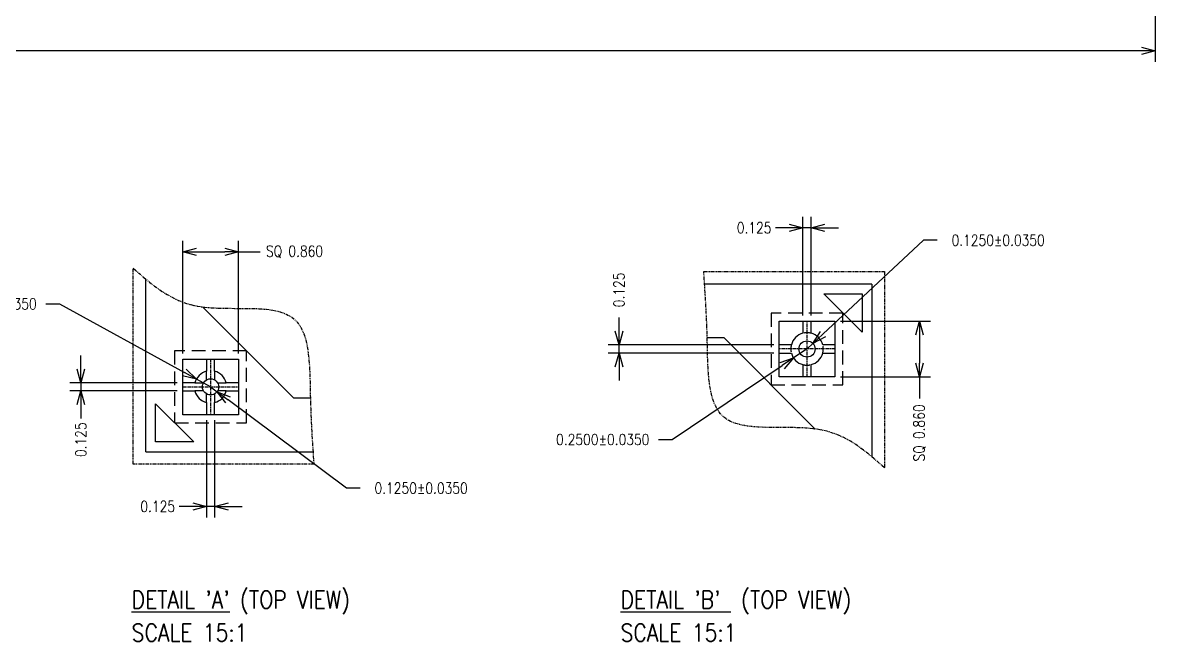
# Model space of a CAD drawing. Extents: x 98 to 785, y 88 to 514.
# Drawn here: x 476.7 to 739, y 87.5 to 230.7 of the extents above; entities that cross this region are included whole.
import ezdxf

# ---------------------------------------------------------------- set-up
doc = ezdxf.new("R2010")
doc.units = 0
doc.header["$LTSCALE"] = 12.7
doc.header["$MEASUREMENT"] = 0
doc.header["$PDMODE"] = 2
for name, pattern in [('CENTER', [2, 1.25, -0.25, 0.25, -0.25]), ('HIDDEN', [0.375, 0.25, -0.125]), ('PHANTOM', [2.5, 1.25, -0.25, 0.25, -0.25, 0.25, -0.25])]:
    doc.linetypes.add(name, pattern=pattern)
doc.layers.get('0').update_dxf_attribs({"linetype": 'CONTINUOUS'})
doc.layers.get('DEFPOINTS').update_dxf_attribs({"linetype": 'CONTINUOUS'})
for name, color, linetype in [('SH-01_CENTER', 2, 'CENTER'), ('SH-01_DIM', 4, 'CONTINUOUS'), ('SH-01_HIDDEN', 6, 'HIDDEN'), ('SH-01_NOTES', 3, 'CONTINUOUS'), ('SH-01_OBJECT', 7, 'CONTINUOUS'), ('SH-01_PHANTOM', 1, 'PHANTOM')]:
    doc.layers.add(name, color=color, linetype=linetype)
doc.styles.get("Standard").update_dxf_attribs({"font": 'simplex.shx', "width": 0.82})
doc.dimstyles.get("Standard").update_dxf_attribs({"dimtxt": 0.18, "dimasz": 0.18, "dimexe": 0.18, "dimexo": 0.0625, "dimgap": 0.09, "dimtad": 0, "dimtih": 1, "dimtoh": 1, "dimdec": 4, "dimzin": 0, "dimdsep": 46, "dimtxsty": 'STANDARD', "dimcen": 0.09, "dimadec": 0, "dimazin": 0, "dimtfac": 1, "dimtdec": 4, "dimtofl": 0, "dimtmove": 0, "dimatfit": 3, "dimfxl": 1, "dimtolj": 1, "dimtzin": 0, "dimarcsym": 0})
doc.dimstyles.new('STANDARD$0', dxfattribs={"dimtxt": 0.18, "dimasz": 0.18, "dimexe": 0.18, "dimexo": 0.0625, "dimgap": 0.09, "dimtad": 0, "dimtih": 1, "dimtoh": 1, "dimdec": 4, "dimzin": 0, "dimdsep": 46, "dimtxsty": 'STANDARD', "dimcen": 0.09, "dimadec": 0, "dimazin": 0, "dimtfac": 1, "dimtdec": 4, "dimtofl": 0, "dimtmove": 0, "dimatfit": 3, "dimfxl": 1, "dimtolj": 1, "dimtzin": 0, "dimarcsym": 0})

# ---------------------------------------------------------------- blocks, each defined once
blk = doc.blocks.new('_Open30')
at = {"color": 0, "lineweight": -2}
for p, q in [((-1, 0.268), (0, 0)), ((0, 0), (-1, -0.268)), ((0, 0), (-1, 0))]:
    blk.add_line(p, q, dxfattribs=at)
blk = doc.blocks.new('*D42')
at = {"layer": 'DEFPOINTS', "color": 0, "ltscale": 0.05, "transparency": 16777216}
for p in [(151.03, 260.26), (739.03, 260.26), (739.03, 224.22)]:
    blk.add_point(p, dxfattribs=at)
at = {"layer": 'SH-01_DIM', "ltscale": 0.05, "transparency": 16777216}
for p, q in [((151.03, 257.72), (151.03, 221.68)), ((739.03, 257.72), (739.03, 221.68)), ((154.21, 224.22), (438.48, 224.22)), ((735.86, 224.22), (449.76, 224.22))]:
    blk.add_line(p, q, dxfattribs=at)
at = {"layer": 'SH-01_DIM', "ltscale": 0.05, "transparency": 16777216, "xscale": 3.175000000000011, "yscale": 3.175000000000011, "zscale": 3.175000000000011, "rotation": 180}
blk.add_blockref('_Open30', (151.03, 224.22), dxfattribs=at)
at = {"layer": 'SH-01_DIM', "ltscale": 0.05, "transparency": 16777216, "xscale": 3.175000000000011, "yscale": 3.175000000000011, "zscale": 3.175000000000011}
blk.add_blockref('_Open30', (739.03, 224.22), dxfattribs=at)
at = {"layer": 'SH-01_DIM', "ltscale": 0.05, "transparency": 16777216, "insert": (444.12, 224.22), "char_height": 1.524, "attachment_point": 5}
blk.add_mtext('\\A1;MOLD AREA\\P 294.0000', dxfattribs=at)
blk = doc.blocks.new('*D22')
at = {"layer": 'DEFPOINTS', "color": 0, "ltscale": 0.05, "transparency": 16777216}
for p in [(513.8, 147.35), (490.2, 145.47), (513.8, 145.47)]:
    blk.add_point(p, dxfattribs=at)
at = {"layer": 'SH-01_DIM', "ltscale": 0.05, "transparency": 16777216}
for p, q in [((490.2, 150.52), (490.2, 153.7)), ((512.53, 147.35), (487.66, 147.35)), ((490.2, 147.35), (490.2, 145.47)), ((512.53, 145.47), (487.66, 145.47)), ((490.2, 142.3), (490.2, 139.12))]:
    blk.add_line(p, q, dxfattribs=at)
at = {"layer": 'SH-01_DIM', "ltscale": 0.05, "transparency": 16777216, "xscale": 3.174999999999997, "yscale": 3.174999999999997, "zscale": 3.174999999999997}
for p, rotation in [((490.2, 147.35), 270), ((490.2, 145.47), 90)]:
    blk.add_blockref('_Open30', p, dxfattribs=dict(at, rotation=rotation))
at = {"layer": 'SH-01_DIM', "ltscale": 0.05, "transparency": 16777216, "insert": (490.2, 133.45), "char_height": 2.54, "attachment_point": 5, "rotation": 90}
blk.add_mtext('\\A1; 0.125', dxfattribs=at)
blk = doc.blocks.new('*D23')
at = {"layer": 'DEFPOINTS', "color": 0, "ltscale": 0.05, "transparency": 16777216}
for p in [(519.31, 139.96), (521.19, 139.96), (519.31, 118.73)]:
    blk.add_point(p, dxfattribs=at)
at = {"layer": 'SH-01_DIM', "ltscale": 0.05, "transparency": 16777216}
for p, q in [((519.31, 138.69), (519.31, 116.19)), ((521.19, 138.69), (521.19, 116.19)), ((516.14, 118.73), (512.96, 118.73)), ((521.19, 118.73), (519.31, 118.73)), ((524.36, 118.73), (527.54, 118.73))]:
    blk.add_line(p, q, dxfattribs=at)
at = {"layer": 'SH-01_DIM', "ltscale": 0.05, "transparency": 16777216, "xscale": 3.174999999999997, "yscale": 3.174999999999997, "zscale": 3.174999999999997}
blk.add_blockref('_Open30', (519.31, 118.73), dxfattribs=at)
at = {"layer": 'SH-01_DIM', "ltscale": 0.05, "transparency": 16777216, "xscale": 3.174999999999997, "yscale": 3.174999999999997, "zscale": 3.174999999999997, "rotation": 180}
blk.add_blockref('_Open30', (521.19, 118.73), dxfattribs=at)
at = {"layer": 'SH-01_DIM', "ltscale": 0.05, "transparency": 16777216, "insert": (507.29, 118.73), "char_height": 2.54, "attachment_point": 5}
blk.add_mtext('\\A1; 0.125', dxfattribs=at)
blk = doc.blocks.new('*D24')
at = {"layer": 'DEFPOINTS', "color": 0, "ltscale": 0.05, "transparency": 16777216}
for p in [(516.96, 148.21), (520.25, 146.41)]:
    blk.add_point(p, dxfattribs=at)
at = {"layer": 'SH-01_DIM', "ltscale": 0.05, "transparency": 16777216}
for p, q in [((482.08, 165.61), (485.25, 165.61)), ((485.25, 165.61), (514.18, 149.74)), ((520.25, 146.41), (516.96, 148.21))]:
    blk.add_line(p, q, dxfattribs=at)
at = {"layer": 'SH-01_DIM', "ltscale": 0.05, "transparency": 16777216, "xscale": 3.174999999999997, "yscale": 3.174999999999997, "zscale": 3.174999999999997, "rotation": 331.2444676164712}
blk.add_blockref('_Open30', (516.96, 148.21), dxfattribs=at)
at = {"layer": 'SH-01_DIM', "ltscale": 0.05, "transparency": 16777216, "insert": (468.47, 165.61), "char_height": 2.54, "attachment_point": 5}
blk.add_mtext('\\A1; 0.2500±0.0350', dxfattribs=at)
blk = doc.blocks.new('*D25')
at = {"layer": 'DEFPOINTS', "color": 0, "ltscale": 0.05, "transparency": 16777216}
for p in [(520.25, 146.41), (521.75, 145.29)]:
    blk.add_point(p, dxfattribs=at)
at = {"layer": 'SH-01_DIM', "ltscale": 0.05, "transparency": 16777216}
for p, q in [((520.25, 146.41), (521.75, 145.29)), ((551.71, 122.97), (524.3, 143.39)), ((554.88, 122.97), (551.71, 122.97))]:
    blk.add_line(p, q, dxfattribs=at)
at = {"layer": 'SH-01_DIM', "ltscale": 0.05, "transparency": 16777216, "xscale": 3.174999999999997, "yscale": 3.174999999999997, "zscale": 3.174999999999997, "rotation": 143.3135097595971}
blk.add_blockref('_Open30', (521.75, 145.29), dxfattribs=at)
at = {"layer": 'SH-01_DIM', "ltscale": 0.05, "transparency": 16777216, "insert": (568.29, 122.97), "char_height": 2.54, "attachment_point": 5}
blk.add_mtext('\\A1; 0.1250±0.0350', dxfattribs=at)
blk = doc.blocks.new('*D26')
at = {"layer": 'DEFPOINTS', "color": 0, "ltscale": 0.05, "transparency": 16777216}
for p in [(526.7, 177.69), (513.8, 152.86), (526.7, 152.86)]:
    blk.add_point(p, dxfattribs=at)
at = {"layer": 'SH-01_DIM', "ltscale": 0.05, "transparency": 16777216}
for p, q in [((513.8, 154.13), (513.8, 180.23)), ((526.7, 154.13), (526.7, 180.23)), ((516.98, 177.69), (523.53, 177.69)), ((526.7, 177.69), (531.74, 177.69))]:
    blk.add_line(p, q, dxfattribs=at)
at = {"layer": 'SH-01_DIM', "ltscale": 0.05, "transparency": 16777216, "xscale": 3.174999999999997, "yscale": 3.174999999999997, "zscale": 3.174999999999997, "rotation": 180}
blk.add_blockref('_Open30', (513.8, 177.69), dxfattribs=at)
at = {"layer": 'SH-01_DIM', "ltscale": 0.05, "transparency": 16777216, "xscale": 3.174999999999997, "yscale": 3.174999999999997, "zscale": 3.174999999999997}
blk.add_blockref('_Open30', (526.7, 177.69), dxfattribs=at)
at = {"layer": 'SH-01_DIM', "ltscale": 0.05, "transparency": 16777216, "insert": (539.69, 177.69), "char_height": 2.54, "attachment_point": 5}
blk.add_mtext('\\A1;SQ 0.860', dxfattribs=at)
blk = doc.blocks.new('*D27')
at = {"layer": 'DEFPOINTS', "color": 0, "ltscale": 0.05, "transparency": 16777216}
for p in [(657.43, 183.25), (657.43, 161.64), (659.31, 161.64)]:
    blk.add_point(p, dxfattribs=at)
at = {"layer": 'SH-01_DIM', "ltscale": 0.05, "transparency": 16777216}
for p, q in [((657.43, 162.91), (657.43, 185.79)), ((659.31, 162.91), (659.31, 185.79)), ((654.26, 183.25), (651.08, 183.25)), ((659.31, 183.25), (657.43, 183.25)), ((662.48, 183.25), (665.66, 183.25))]:
    blk.add_line(p, q, dxfattribs=at)
at = {"layer": 'SH-01_DIM', "ltscale": 0.05, "transparency": 16777216, "xscale": 3.174999999999997, "yscale": 3.174999999999997, "zscale": 3.174999999999997}
blk.add_blockref('_Open30', (657.43, 183.25), dxfattribs=at)
at = {"layer": 'SH-01_DIM', "ltscale": 0.05, "transparency": 16777216, "xscale": 3.174999999999997, "yscale": 3.174999999999997, "zscale": 3.174999999999997, "rotation": 180}
blk.add_blockref('_Open30', (659.31, 183.25), dxfattribs=at)
at = {"layer": 'SH-01_DIM', "ltscale": 0.05, "transparency": 16777216, "insert": (645.41, 183.25), "char_height": 2.54, "attachment_point": 5}
blk.add_mtext('\\A1; 0.125', dxfattribs=at)
blk = doc.blocks.new('*D28')
at = {"layer": 'DEFPOINTS', "color": 0, "ltscale": 0.05, "transparency": 16777216}
for p in [(614.83, 156.12), (651.92, 156.12), (651.92, 154.25)]:
    blk.add_point(p, dxfattribs=at)
at = {"layer": 'SH-01_DIM', "ltscale": 0.05, "transparency": 16777216}
for p, q in [((614.83, 159.3), (614.83, 162.47)), ((650.65, 156.12), (612.29, 156.12)), ((614.83, 154.25), (614.83, 156.12)), ((650.65, 154.25), (612.29, 154.25)), ((614.83, 151.07), (614.83, 147.9))]:
    blk.add_line(p, q, dxfattribs=at)
at = {"layer": 'SH-01_DIM', "ltscale": 0.05, "transparency": 16777216, "xscale": 3.174999999999997, "yscale": 3.174999999999997, "zscale": 3.174999999999997}
for p, rotation in [((614.83, 156.12), 270), ((614.83, 154.25), 90)]:
    blk.add_blockref('_Open30', p, dxfattribs=dict(at, rotation=rotation))
at = {"layer": 'SH-01_DIM', "ltscale": 0.05, "transparency": 16777216, "insert": (614.83, 168.15), "char_height": 2.54, "attachment_point": 5, "rotation": 90}
blk.add_mtext('\\A1; 0.125', dxfattribs=at)
blk = doc.blocks.new('*D29')
at = {"layer": 'DEFPOINTS', "color": 0, "ltscale": 0.05, "transparency": 16777216}
for p in [(658.37, 155.19), (659.74, 156.47)]:
    blk.add_point(p, dxfattribs=at)
at = {"layer": 'SH-01_DIM', "ltscale": 0.05, "transparency": 16777216}
for p, q in [((685.33, 180.35), (662.06, 158.63)), ((688.51, 180.35), (685.33, 180.35)), ((658.37, 155.19), (659.74, 156.47))]:
    blk.add_line(p, q, dxfattribs=at)
at = {"layer": 'SH-01_DIM', "ltscale": 0.05, "transparency": 16777216, "xscale": 3.174999999999997, "yscale": 3.174999999999997, "zscale": 3.174999999999997, "rotation": 223.0245159728905}
blk.add_blockref('_Open30', (659.74, 156.47), dxfattribs=at)
at = {"layer": 'SH-01_DIM', "ltscale": 0.05, "transparency": 16777216, "insert": (701.92, 180.35), "char_height": 2.54, "attachment_point": 5}
blk.add_mtext('\\A1; 0.1250±0.0350', dxfattribs=at)
blk = doc.blocks.new('*D30')
at = {"layer": 'DEFPOINTS', "color": 0, "ltscale": 0.05, "transparency": 16777216}
for p in [(658.37, 155.19), (655.26, 153.1)]:
    blk.add_point(p, dxfattribs=at)
at = {"layer": 'SH-01_DIM', "ltscale": 0.05, "transparency": 16777216}
for p, q in [((658.37, 155.19), (655.26, 153.1)), ((627.13, 134.23), (652.62, 151.33)), ((623.95, 134.23), (627.13, 134.23))]:
    blk.add_line(p, q, dxfattribs=at)
at = {"layer": 'SH-01_DIM', "ltscale": 0.05, "transparency": 16777216, "xscale": 3.174999999999997, "yscale": 3.174999999999997, "zscale": 3.174999999999997, "rotation": 33.85317905781365}
blk.add_blockref('_Open30', (655.26, 153.1), dxfattribs=at)
at = {"layer": 'SH-01_DIM', "ltscale": 0.05, "transparency": 16777216, "insert": (610.35, 134.23), "char_height": 2.54, "attachment_point": 5}
blk.add_mtext('\\A1; 0.2500±0.0350', dxfattribs=at)
blk = doc.blocks.new('*D31')
at = {"layer": 'DEFPOINTS', "color": 0, "ltscale": 0.05, "transparency": 16777216}
for p in [(664.82, 161.64), (664.82, 148.74), (684.45, 148.74)]:
    blk.add_point(p, dxfattribs=at)
at = {"layer": 'SH-01_DIM', "ltscale": 0.05, "transparency": 16777216}
for p, q in [((666.09, 161.64), (686.99, 161.64)), ((684.45, 158.46), (684.45, 151.91)), ((666.09, 148.74), (686.99, 148.74)), ((684.45, 148.74), (684.45, 143.7))]:
    blk.add_line(p, q, dxfattribs=at)
at = {"layer": 'SH-01_DIM', "ltscale": 0.05, "transparency": 16777216, "xscale": 3.174999999999997, "yscale": 3.174999999999997, "zscale": 3.174999999999997}
for p, rotation in [((684.45, 161.64), 90), ((684.45, 148.74), 270)]:
    blk.add_blockref('_Open30', p, dxfattribs=dict(at, rotation=rotation))
at = {"layer": 'SH-01_DIM', "ltscale": 0.05, "transparency": 16777216, "insert": (684.45, 135.74), "char_height": 2.54, "attachment_point": 5, "rotation": 90}
blk.add_mtext('\\A1;SQ 0.860', dxfattribs=at)

msp = doc.modelspace()

# ---------------------------------------------------------------- linework, layer by layer
at = {"layer": 'SH-01_CENTER', "ltscale": 0.05}
for p, q in [((658.36943, 148.73745), (658.36943, 161.63745)), ((664.81943, 155.18745), (651.91943, 155.18745)), ((520.25006, 152.85927), (520.25006, 139.95927)), ((513.80006, 146.40927), (526.70006, 146.40927))]:
    msp.add_line(p, q, dxfattribs=at)
at = {"layer": 'SH-01_HIDDEN', "linetype": 'Continuous'}
for p, q in [((505.25006, 131.40927), (505.25006, 171.36345)), ((673.36943, 170.18745), (634.65342, 170.18745)), ((673.36943, 170.18745), (673.36943, 130.23327)), ((505.25006, 131.40927), (543.96607, 131.40927))]:
    msp.add_line(p, q, dxfattribs=at)
at = {"layer": 'SH-01_HIDDEN'}
for p, q in [((650.04443, 163.51245), (650.04443, 146.86245)), ((666.69443, 163.51245), (650.04443, 163.51245)), ((666.69443, 146.86245), (666.69443, 163.51245)), ((657.43193, 161.63745), (659.30693, 161.63745)), ((651.91943, 154.24995), (651.91943, 156.12495)), ((664.81943, 156.12495), (664.81943, 154.24995)), ((511.92506, 154.73427), (511.92506, 138.08427)), ((528.57506, 154.73427), (511.92506, 154.73427)), ((519.31256, 152.85927), (521.18756, 152.85927)), ((528.57506, 138.08427), (528.57506, 154.73427)), ((519.31256, 148.03307), (519.31256, 150.0402)), ((521.18756, 150.0402), (521.18756, 148.03307)), ((513.80006, 145.47177), (513.80006, 147.34677)), ((516.61913, 147.34677), (518.62626, 147.34677)), ((521.87385, 147.34677), (523.88098, 147.34677)), ((526.70006, 147.34677), (526.70006, 145.47177)), ((659.30693, 148.73745), (657.43193, 148.73745)), ((518.62626, 145.47177), (516.61913, 145.47177)), ((519.31256, 142.77835), (519.31256, 144.78548)), ((521.18756, 144.78548), (521.18756, 142.77835)), ((523.88098, 145.47177), (521.87385, 145.47177)), ((650.04443, 146.86245), (666.69443, 146.86245)), ((521.18756, 139.95927), (519.31256, 139.95927)), ((511.92506, 138.08427), (528.57506, 138.08427))]:
    msp.add_line(p, q, dxfattribs=at)
at = {"layer": 'SH-01_HIDDEN', "ltscale": 0.5}
for start, end in [(75.5224878, 104.4775122), (165.5224878, 194.4775122), (345.5224878, 14.4775122), (255.5224878, 284.4775122)]:
    msp.add_arc((658.36943, 155.18745), 3.75, start, end, dxfattribs=at)
at = {"layer": 'SH-01_OBJECT'}
for p, q in [((671.11943, 159.08745), (662.26943, 167.93745)), ((662.26943, 167.93745), (671.11943, 167.93745)), ((671.11943, 167.93745), (671.11943, 159.08745)), ((539.52506, 143.78427), (518.3692, 164.94013)), ((651.91943, 156.12495), (651.91943, 161.63745)), ((651.91943, 161.63745), (657.43193, 161.63745)), ((657.43193, 161.63745), (657.43193, 158.81837)), ((659.30693, 158.81837), (659.30693, 161.63745)), ((659.30693, 161.63745), (664.81943, 161.63745)), ((664.81943, 161.63745), (664.81943, 156.12495)), ((639.09443, 157.81245), (660.25028, 136.65659)), ((654.7385, 156.12495), (651.91943, 156.12495)), ((664.81943, 156.12495), (662.00035, 156.12495)), ((513.80006, 147.34677), (513.80006, 152.85927)), ((513.80006, 152.85927), (519.31256, 152.85927)), ((519.31256, 152.85927), (519.31256, 150.0402)), ((521.18756, 150.0402), (521.18756, 152.85927)), ((521.18756, 152.85927), (526.70006, 152.85927)), ((526.70006, 152.85927), (526.70006, 147.34677)), ((651.91943, 148.73745), (651.91943, 154.24995)), ((651.91943, 154.24995), (654.7385, 154.24995)), ((662.00035, 154.24995), (664.81943, 154.24995)), ((664.81943, 154.24995), (664.81943, 148.73745)), ((657.43193, 151.55652), (657.43193, 148.73745)), ((659.30693, 148.73745), (659.30693, 151.55652)), ((516.61913, 147.34677), (513.80006, 147.34677)), ((526.70006, 147.34677), (523.88098, 147.34677)), ((657.43193, 148.73745), (651.91943, 148.73745)), ((664.81943, 148.73745), (659.30693, 148.73745)), ((513.80006, 139.95927), (513.80006, 145.47177)), ((513.80006, 145.47177), (516.61913, 145.47177)), ((523.88098, 145.47177), (526.70006, 145.47177)), ((526.70006, 145.47177), (526.70006, 139.95927)), ((507.50006, 133.65927), (507.50006, 142.50927)), ((507.50006, 142.50927), (516.35006, 133.65927)), ((519.31256, 142.77835), (519.31256, 139.95927)), ((521.18756, 139.95927), (521.18756, 142.77835)), ((519.31256, 139.95927), (513.80006, 139.95927)), ((526.70006, 139.95927), (521.18756, 139.95927)), ((516.35006, 133.65927), (507.50006, 133.65927))]:
    msp.add_line(p, q, dxfattribs=at)
at = {"layer": 'SH-01_OBJECT', "ltscale": 0.05}
for p, q in [((635.25706, 157.81245), (639.09443, 157.81245)), ((543.36242, 143.78427), (539.52506, 143.78427))]:
    msp.add_line(p, q, dxfattribs=at)
at = {"layer": 'SH-01_OBJECT'}
for centre in [(658.36943, 155.18745), (520.25006, 146.40927)]:
    msp.add_circle(centre, 1.875, dxfattribs=at)
for centre, start, end in [((658.36943, 155.18745), 104.4775122, 165.5224878), ((658.36943, 155.18745), 14.4775122, 75.5224878), ((658.36943, 155.18745), 194.4775122, 255.5224878), ((658.36943, 155.18745), 284.4775122, 345.5224878), ((520.25006, 146.40927), 104.4775122, 165.5224878), ((520.25006, 146.40927), 14.4775122, 75.5224878), ((520.25006, 146.40927), 194.4775122, 255.5224878), ((520.25006, 146.40927), 284.4775122, 345.5224878)]:
    msp.add_arc(centre, 3.75, start, end, dxfattribs=at)
at = {"layer": 'SH-01_PHANTOM', "ltscale": 0.05}
for p, q in [((502.32506, 128.48427), (502.32506, 173.89141)), ((634.45662, 173.11245), (676.29443, 173.11245)), ((676.29443, 173.11245), (676.29443, 127.70531)), ((544.16286, 128.48427), (502.32506, 128.48427))]:
    msp.add_line(p, q, dxfattribs=at)
for points in [[(502.32506, 173.89141), (506.34749, 170.35133), (516.62746, 161.30406), (543.48211, 168.73343), (543.09825, 144.15504), (543.81974, 133.5349), (544.16286, 128.48427)], [(676.29443, 127.70531), (672.272, 131.24539), (661.99202, 140.29266), (635.13737, 132.86329), (635.52123, 157.44168), (634.79974, 168.06182), (634.45662, 173.11245)]]:
    msp.add_open_spline(points, degree=3, knots=[0, 0, 0, 0, 15.800752661, 40.381391383, 58.004543617, 73.985795683, 73.985795683, 73.985795683, 73.985795683], dxfattribs=at)

# ---------------------------------------------------------------- texts
at = {"layer": 'SH-01_NOTES', "width": 0.854839}
for s, height, p in [("%%UDETAIL 'A'%%u (TOP VIEW)", 4.0499992, (501.972, 95.13611)), ("%%UDETAIL 'B' %%U (TOP VIEW)", 4.0499992, (615.20083, 95.13611)), ('SCALE 15:1', 4.049999, (501.972, 87.50127)), ('SCALE 15:1', 4.049999, (615.20083, 87.50127))]:
    msp.add_text(s, height=height, dxfattribs=at).set_placement(p)

# ---------------------------------------------------------------- dimensions: what is measured, and where the dimension line sits
at = {"layer": 'SH-01_DIM', "ltscale": 0.05}
for base, p1, p2, text, override, picture, middle in [((739.03313, 224.22205), (151.03313, 260.26424), (739.03313, 260.26424), 'MOLD AREA\\P<>', {"dimscale": 25.4, "dimtxt": 0.06, "dimasz": 0.125, "dimexe": 0.1, "dimexo": 0.1, "dimgap": 0.01, "dimtih": 0, "dimtoh": 0, "dimlfac": 0.5, "dimzin": 1, "dimpost": ' <>\\X', "dimblk": 'Open30', "dimcen": -0.09, "dimclrd": 256, "dimclre": 256, "dimclrt": 256, "dimazin": 1, "dimtp": 0.03, "dimtm": 0.03, "dimtofl": 1, "dimldrblk": 'Open30', "dimlwd": -1, "dimlwe": -1}, '*D42', (444.11865, 224.22205)), ((526.70006, 177.69137), (513.80006, 152.85927), (526.70006, 152.85927), 'SQ<>', {"dimscale": 25.4, "dimtxt": 0.1, "dimasz": 0.125, "dimexe": 0.1, "dimexo": 0.05, "dimgap": 0.03, "dimtih": 0, "dimtoh": 0, "dimdec": 3, "dimlfac": 0.066667, "dimzin": 1, "dimpost": ' <>\\X', "dimblk": 'Open30', "dimcen": -0.125, "dimclrd": 256, "dimclre": 256, "dimclrt": 256, "dimtp": 0.03, "dimtm": 0.03, "dimtofl": 1, "dimldrblk": 'Open30', "dimlwd": -1, "dimlwe": -1}, '*D26', (539.69407, 177.69137))]:
    dim = msp.add_linear_dim(base=base, p1=p1, p2=p2, text=text, dimstyle='STANDARD$0', override=override, dxfattribs=at)
    dim.commit()
    dim.dimension.update_dxf_attribs({"geometry": picture, "text_midpoint": middle, "dimtype": 128})
for base, p1, p2, picture, middle in [((657.43193, 183.24517), (659.30693, 161.63745), (657.43193, 161.63745), '*D27', (645.41047, 183.24517)), ((519.31256, 118.7305), (521.18756, 139.95927), (519.31256, 139.95927), '*D23', (507.2911, 118.7305))]:
    dim = msp.add_linear_dim(base=base, p1=p1, p2=p2, dimstyle='STANDARD$0', override={"dimscale": 25.4, "dimtxt": 0.1, "dimasz": 0.125, "dimexe": 0.1, "dimexo": 0.05, "dimgap": 0.03, "dimtih": 0, "dimtoh": 0, "dimdec": 3, "dimlfac": 0.066667, "dimzin": 1, "dimpost": ' <>\\X', "dimblk": 'Open30', "dimcen": -0.125, "dimclrd": 256, "dimclre": 256, "dimclrt": 256, "dimtp": 0.03, "dimtm": 0.03, "dimtofl": 1, "dimldrblk": 'Open30', "dimlwd": -1, "dimlwe": -1}, dxfattribs=at)
    dim.commit()
    dim.dimension.update_dxf_attribs({"geometry": picture, "text_midpoint": middle})
for center, mpoint, override, picture, middle in [((658.36943, 155.18745), (659.74017, 156.46678), {"dimscale": 25.4, "dimtxt": 0.1, "dimasz": 0.125, "dimexe": 0.1, "dimexo": 0.05, "dimgap": 0.03, "dimlfac": 0.066667, "dimzin": 1, "dimpost": ' <>\\X', "dimblk": 'Open30', "dimcen": -0.125, "dimclrd": 256, "dimclre": 256, "dimclrt": 256, "dimtol": 1, "dimtp": 0.035, "dimtm": 0.035, "dimtofl": 1, "dimldrblk": 'Open30', "dimlwd": -1, "dimlwe": -1}, '*D29', (701.91723, 180.35451)), ((520.25006, 146.40927), (516.9625, 148.2133), {"dimscale": 25.4, "dimtxt": 0.1, "dimasz": 0.125, "dimexe": 0.1, "dimexo": 0.05, "dimgap": 0.03, "dimlfac": 0.066667, "dimzin": 1, "dimpost": ' <>\\X', "dimblk": 'Open30', "dimcen": -0.125, "dimclrd": 256, "dimclre": 256, "dimclrt": 256, "dimtol": 1, "dimlim": 0, "dimtp": 0.035, "dimtm": 0.035, "dimtofl": 1, "dimldrblk": 'Open30', "dimlwd": -1, "dimlwe": -1}, '*D24', (468.47392, 165.6127)), ((658.36943, 155.18745), (655.25517, 153.09845), {"dimscale": 25.4, "dimtxt": 0.1, "dimasz": 0.125, "dimexe": 0.1, "dimexo": 0.05, "dimgap": 0.03, "dimlfac": 0.066667, "dimzin": 1, "dimpost": ' <>\\X', "dimblk": 'Open30', "dimcen": -0.125, "dimclrd": 256, "dimclre": 256, "dimclrt": 256, "dimtol": 1, "dimtp": 0.035, "dimtm": 0.035, "dimtofl": 1, "dimldrblk": 'Open30', "dimlwd": -1, "dimlwe": -1}, '*D30', (610.34748, 134.23139)), ((520.25006, 146.40927), (521.75365, 145.28908), {"dimscale": 25.4, "dimtxt": 0.1, "dimasz": 0.125, "dimexe": 0.1, "dimexo": 0.05, "dimgap": 0.03, "dimlfac": 0.066667, "dimzin": 1, "dimpost": ' <>\\X', "dimblk": 'Open30', "dimcen": -0.125, "dimclrd": 256, "dimclre": 256, "dimclrt": 256, "dimtol": 1, "dimtp": 0.035, "dimtm": 0.035, "dimtofl": 1, "dimldrblk": 'Open30', "dimlwd": -1, "dimlwe": -1}, '*D25', (568.29064, 122.97273))]:
    dim = msp.add_radius_dim(center=center, mpoint=mpoint, dimstyle='STANDARD', override=override, dxfattribs=at)
    dim.commit()
    dim.dimension.update_dxf_attribs({"geometry": picture, "text_midpoint": middle, "dimtype": 132})
for base, p1, p2, picture, middle in [((614.83307, 156.12495), (651.91943, 154.24995), (651.91943, 156.12495), '*D28', (614.83307, 168.1464)), ((490.20409, 145.47177), (513.80006, 147.34677), (513.80006, 145.47177), '*D22', (490.20409, 133.45032))]:
    dim = msp.add_linear_dim(base=base, p1=p1, p2=p2, angle=90, dimstyle='STANDARD$0', override={"dimscale": 25.4, "dimtxt": 0.1, "dimasz": 0.125, "dimexe": 0.1, "dimexo": 0.05, "dimgap": 0.03, "dimtih": 0, "dimtoh": 0, "dimdec": 3, "dimlfac": 0.066667, "dimzin": 1, "dimpost": ' <>\\X', "dimblk": 'Open30', "dimcen": -0.125, "dimclrd": 256, "dimclre": 256, "dimclrt": 256, "dimtp": 0.03, "dimtm": 0.03, "dimtofl": 1, "dimldrblk": 'Open30', "dimlwd": -1, "dimlwe": -1}, dxfattribs=at)
    dim.commit()
    dim.dimension.update_dxf_attribs({"geometry": picture, "text_midpoint": middle})
dim = msp.add_linear_dim(base=(684.4493, 148.73745), p1=(664.81943, 161.63745), p2=(664.81943, 148.73745), angle=90, text='SQ<>', dimstyle='STANDARD$0', override={"dimscale": 25.4, "dimtxt": 0.1, "dimasz": 0.125, "dimexe": 0.1, "dimexo": 0.05, "dimgap": 0.03, "dimtih": 0, "dimtoh": 0, "dimdec": 3, "dimlfac": 0.066667, "dimzin": 1, "dimpost": ' <>\\X', "dimblk": 'Open30', "dimcen": -0.125, "dimclrd": 256, "dimclre": 256, "dimclrt": 256, "dimtp": 0.03, "dimtm": 0.03, "dimtofl": 1, "dimldrblk": 'Open30', "dimlwd": -1, "dimlwe": -1}, dxfattribs=at)
dim.commit()
dim.dimension.update_dxf_attribs({"geometry": '*D31', "text_midpoint": (684.4493, 135.74343), "dimtype": 128})

doc.saveas('drawing.dxf')
